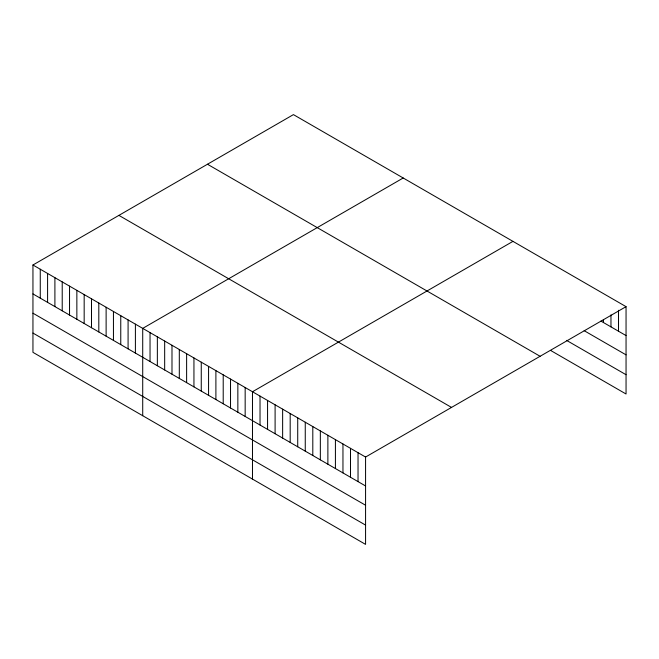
<?xml version="1.0" encoding="UTF-8"?>
<svg xmlns="http://www.w3.org/2000/svg" width="659" height="659" viewBox="0 0 659 659"><rect width="100%" height="100%" fill="white"/><g stroke="black" fill="none" stroke-linecap="round" stroke-linejoin="round"><path stroke-width="0.99" d="M32.95 265L365.572 457.041L365.572 544.383L32.95 352.343L32.95 265L293.428 114.617L626.05 306.657L626.05 394L550.652 350.464M403.193 177.996L142.715 328.38L142.715 415.714M512.957 241.367L252.479 391.751L252.479 479.085M365.572 457.041L626.05 306.657M600.917 321.073L626.05 335.579M584.162 330.678L626.05 354.855M566.575 340.382L626.05 374.716M207.47 164.248L540.092 356.288M118.908 215.378L451.53 407.419M32.95 293.922L365.572 485.963M32.95 313.198L365.572 505.239M32.95 333.059L365.572 525.099M618.513 310.282L618.513 331.23M610.967 314.903L610.967 326.872M603.43 319.533L603.43 322.523M358.035 452.692L358.035 481.614M350.497 448.334L350.497 477.256M342.96 443.985L342.96 472.907M335.415 439.635L335.415 468.549M327.877 435.278L327.877 464.2M320.34 430.928L320.34 459.842M312.803 426.571L312.803 455.493M305.257 422.221L305.257 451.143M297.72 417.864L297.72 446.786M290.182 413.514L290.182 442.436M282.637 409.165L282.637 438.078M275.1 404.807L275.1 433.729M267.562 400.458L267.562 429.38M260.025 396.1L260.025 425.022M245.164 387.525L245.164 416.447M237.85 383.299L237.85 412.221M230.526 379.073L230.526 407.995M223.212 374.847L223.212 403.769M215.897 370.63L215.897 399.543M208.573 366.404L208.573 395.318M201.259 362.178L201.259 391.092M193.944 357.952L193.944 386.874M186.621 353.726L186.621 382.648M179.306 349.501L179.306 378.423M171.991 345.275L171.991 374.197M164.668 341.049L164.668 369.971M157.353 336.823L157.353 365.745M150.038 332.606L150.038 361.519M135.4 324.154L135.4 353.076M128.085 319.928L128.085 348.85M120.762 315.702L120.762 344.624M113.447 311.476L113.447 340.398M106.124 307.251L106.124 336.172M98.809 303.025L98.809 331.947M91.494 298.807L91.494 327.721M84.171 294.581L84.171 323.495M76.856 290.355L76.856 319.269M69.541 286.13L69.541 315.051M62.218 281.904L62.218 310.826M54.903 277.678L54.903 306.6M47.588 273.452L47.588 302.374M40.265 269.226L40.265 298.148"/></g></svg>
